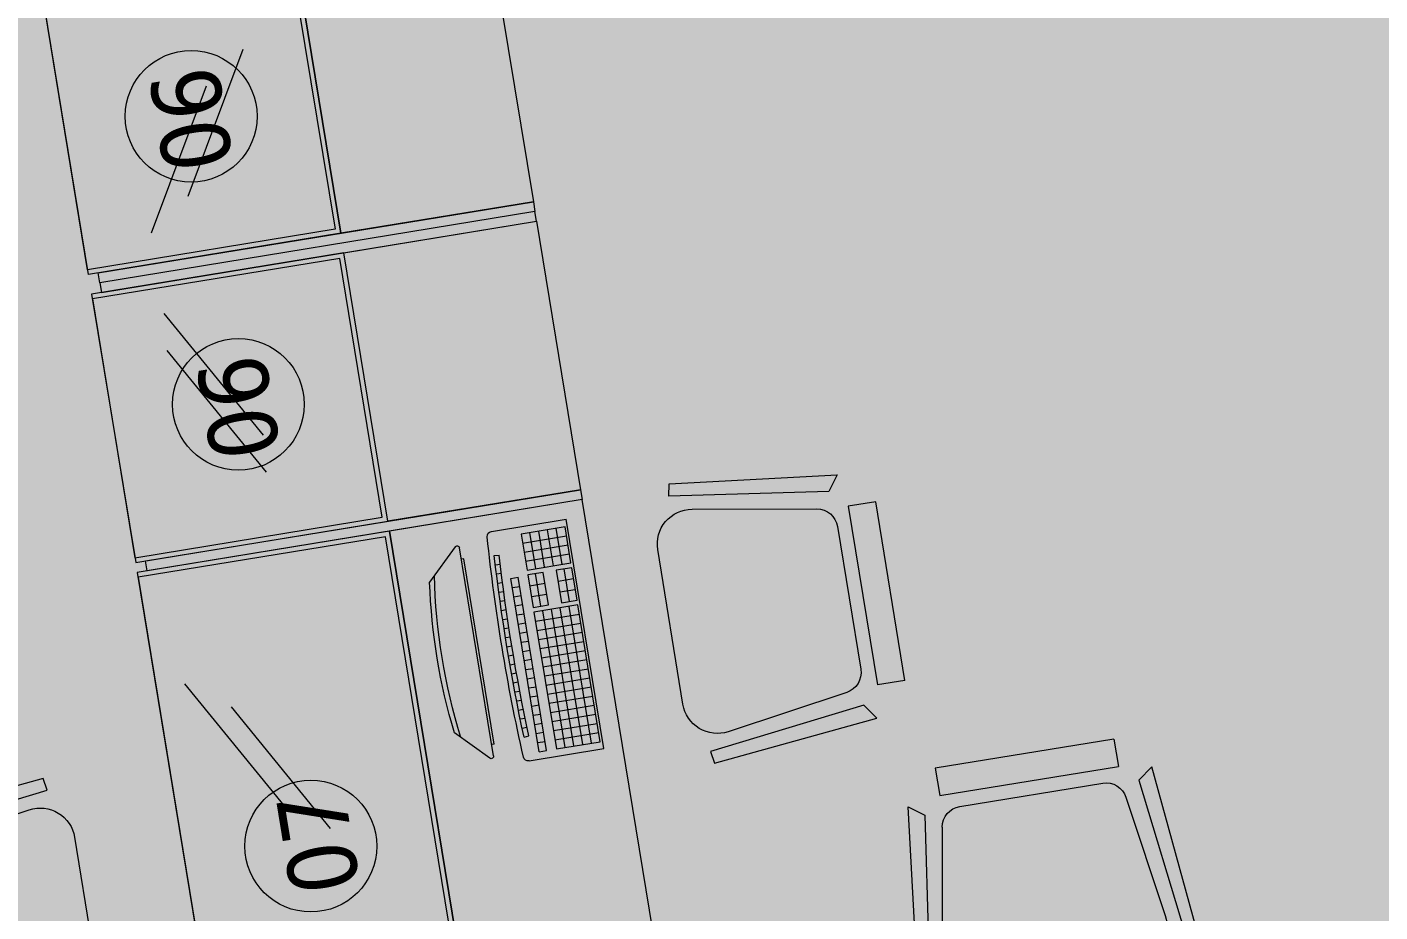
# Model space of a CAD drawing. Header units: metres. Extents: x 2 to 659295185, y -28 to 1124222152.
# Drawn here: x 655575.611 to 655578.344, y 1126597.731 to 1126599.52 of the extents above; entities that cross this region are included whole.
import ezdxf

# ---------------------------------------------------------------- set-up
doc = ezdxf.new("R2010")
doc.units = ezdxf.units.M
doc.header["$MEASUREMENT"] = 0
doc.linetypes.add('DASHDOT', pattern=[1, 0.5, -0.25, 0, -0.25])
doc.layers.get('0').update_dxf_attribs({"linetype": 'CONTINUOUS'})
for name, color, linetype, lineweight in [('LC-CODIGOS', 12, 'CONTINUOUS', 0), ('LC-EQUIPOS', 12, 'CONTINUOUS', 13), ('LC-MUEBLE MADERA', 12, 'CONTINUOUS', 9), ('LOCALES ASIGNADOS', 41, 'DASHDOT', 0)]:
    doc.layers.add(name, color=color, linetype=linetype, lineweight=lineweight)
doc.styles.get("Standard").update_dxf_attribs({"font": 'tahoma.ttf'})

# ---------------------------------------------------------------- blocks, each defined once
blk = doc.blocks.new('AA18B')
for p, q in [((-0.181, 0.5061), (-0.7336, 0.4174)), ((-1, 0.4063), (-0.875, 0.4063)), ((-1, -0.4062), (-1, 0.4063)), ((-0.875, 0.4063), (-0.875, -0.4062)), ((-0.8125, 0.3249), (-0.8125, -0.3249)), ((0, -0.3518), (0, 0.3518)), ((-1, -0.4062), (-0.875, -0.4062)), ((-0.7336, -0.4174), (-0.181, -0.5061))]:
    blk.add_line(p, q)
for centre, radius, start, end in [((-0.1562, 0.3518), 0.1562, 0, 99.11023), ((-0.7188, 0.3249), 0.0938, 99.11023, 180), ((-0.7188, -0.3249), 0.0938, 180, 260.88977), ((-0.1562, -0.3518), 0.1562, 260.88977, 0)]:
    blk.add_arc(centre, radius, start, end)
blk = doc.blocks.new('SILLAS ESCRITORIO')
for p, q in [((-0.0516, -0.3273), (-0.0152, 0.011)), ((-0.0152, 0.011), (0.0152, -0.011)), ((0.4836, 0.011), (0.4532, -0.011)), ((0.52, -0.3273), (0.4836, 0.011)), ((0.0152, -0.011), (-0.0273, -0.3317)), ((0.4532, -0.011), (0.4957, -0.3317)), ((-0.0273, -0.3317), (-0.0516, -0.3273)), ((0.4957, -0.3317), (0.52, -0.3273))]:
    blk.add_line(p, q)
at = {"extrusion": (0, 0, -1), "xscale": 0.4502390087509414, "yscale": 0.4502390087509414, "zscale": -0.4502390083395472, "rotation": 270}
blk.add_blockref('AA18B', (-0.2342, -0.3712), dxfattribs=at)
blk = doc.blocks.new('pantalla y teclado')
at = {"layer": 'LC-EQUIPOS'}
for p, q in [((-0.2165, -0.0719), (-0.1543, -0.0097)), ((0.2165, -0.0719), (0.1543, -0.0097)), ((0.2129, -0.0804), (-0.2129, -0.0804)), ((-0.1897, -0.0854), (-0.1897, -0.0804)), ((0.1897, -0.0854), (0.1897, -0.0804)), ((0.1897, -0.0854), (-0.1897, -0.0854)), ((-0.1861, -0.1473), (-0.1857, -0.1573)), ((-0.1676, -0.1464), (-0.1671, -0.1564)), ((-0.149, -0.1457), (-0.1486, -0.1556)), ((-0.1304, -0.145), (-0.1301, -0.155)), ((-0.1119, -0.1444), (-0.1116, -0.1544)), ((-0.0933, -0.1439), (-0.0931, -0.1539)), ((-0.0747, -0.1435), (-0.0745, -0.1535)), ((-0.0561, -0.1432), (-0.056, -0.1532)), ((-0.0376, -0.1429), (-0.0375, -0.1529)), ((-0.019, -0.1428), (-0.0189, -0.1528)), ((-0.0004, -0.1428), (-0.0004, -0.1528)), ((0.0182, -0.1428), (0.0181, -0.1528)), ((0.0368, -0.1429), (0.0367, -0.1529)), ((0.0554, -0.1432), (0.0552, -0.1532)), ((0.0739, -0.1435), (0.0737, -0.1535)), ((0.0925, -0.1439), (0.0923, -0.1539)), ((0.1111, -0.1444), (0.1108, -0.1544)), ((0.1297, -0.145), (0.1293, -0.155)), ((0.1482, -0.1457), (0.1479, -0.1556)), ((0.1668, -0.1464), (0.1664, -0.1564)), ((0.1854, -0.1473), (0.1849, -0.1573)), ((0.2196, -0.1728), (-0.1351, -0.1728)), ((-0.1351, -0.1728), (-0.1351, -0.1878)), ((0.2196, -0.1878), (-0.1351, -0.1878)), ((-0.1164, -0.1728), (-0.1164, -0.1878)), ((-0.0977, -0.1728), (-0.0977, -0.1878)), ((-0.0791, -0.1728), (-0.0791, -0.1878)), ((-0.0604, -0.1728), (-0.0604, -0.1878)), ((-0.0417, -0.1728), (-0.0417, -0.1878)), ((-0.0231, -0.1728), (-0.0231, -0.1878)), ((-0.0044, -0.1728), (-0.0044, -0.1878)), ((0.0143, -0.1728), (0.0143, -0.1878)), ((0.0329, -0.1728), (0.0329, -0.1878)), ((0.0516, -0.1728), (0.0516, -0.1878)), ((0.0703, -0.1728), (0.0703, -0.1878)), ((0.0889, -0.1728), (0.0889, -0.1878)), ((0.1076, -0.1728), (0.1076, -0.1878)), ((0.1263, -0.1728), (0.1263, -0.1878)), ((0.1449, -0.1728), (0.1449, -0.1878)), ((0.1636, -0.1728), (0.1636, -0.1878)), ((0.1823, -0.1728), (0.1823, -0.1878)), ((0.2009, -0.1728), (0.2009, -0.1878)), ((0.2196, -0.1728), (0.2196, -0.1878)), ((-0.2204, -0.2078), (-0.1465, -0.2078)), ((-0.2204, -0.2978), (-0.2204, -0.2078)), ((-0.2019, -0.2078), (-0.2019, -0.2978)), ((-0.1834, -0.2078), (-0.1834, -0.2978)), ((-0.165, -0.2078), (-0.165, -0.2978)), ((-0.1465, -0.2078), (-0.1465, -0.2978)), ((-0.1368, -0.2078), (-0.0701, -0.2078)), ((-0.1368, -0.2395), (-0.1368, -0.2078)), ((-0.1146, -0.2078), (-0.1146, -0.2395)), ((-0.0923, -0.2078), (-0.0923, -0.2395)), ((-0.0701, -0.2078), (-0.0701, -0.2395)), ((-0.0604, -0.2078), (0.2196, -0.2078)), ((-0.0604, -0.2978), (-0.0604, -0.2078)), ((-0.0417, -0.2078), (-0.0417, -0.2978)), ((-0.0231, -0.2078), (-0.0231, -0.2978)), ((-0.0044, -0.2078), (-0.0044, -0.2978)), ((0.0143, -0.2078), (0.0143, -0.2978)), ((0.0329, -0.2078), (0.0329, -0.2978)), ((0.0516, -0.2078), (0.0516, -0.2978)), ((0.0703, -0.2078), (0.0703, -0.2978)), ((0.0889, -0.2078), (0.0889, -0.2978)), ((0.1076, -0.2078), (0.1076, -0.2978)), ((0.1263, -0.2078), (0.1263, -0.2978)), ((0.1449, -0.2078), (0.1449, -0.2978)), ((0.1636, -0.2078), (0.1636, -0.2978)), ((0.1823, -0.2078), (0.1823, -0.2978)), ((0.2009, -0.2078), (0.2009, -0.2978)), ((0.2196, -0.2078), (0.2196, -0.2978)), ((-0.1465, -0.2258), (-0.2204, -0.2258)), ((-0.1465, -0.2438), (-0.2204, -0.2438)), ((-0.0701, -0.2236), (-0.1368, -0.2236)), ((-0.0701, -0.2395), (-0.1368, -0.2395)), ((0.2196, -0.2258), (-0.0604, -0.2258)), ((0.2196, -0.2438), (-0.0604, -0.2438)), ((-0.1465, -0.2618), (-0.2204, -0.2618)), ((-0.1368, -0.266), (-0.0701, -0.266)), ((-0.1368, -0.2978), (-0.1368, -0.266)), ((-0.1146, -0.266), (-0.1146, -0.2978)), ((-0.0923, -0.266), (-0.0923, -0.2978)), ((-0.0701, -0.266), (-0.0701, -0.2978)), ((0.2196, -0.2618), (-0.0604, -0.2618)), ((-0.1465, -0.2798), (-0.2204, -0.2798)), ((-0.1465, -0.2978), (-0.2204, -0.2978)), ((-0.0701, -0.2819), (-0.1368, -0.2819)), ((-0.0701, -0.2978), (-0.1368, -0.2978)), ((0.2196, -0.2798), (-0.0604, -0.2798)), ((0.2196, -0.2978), (-0.0604, -0.2978)), ((0.2346, -0.3028), (-0.2354, -0.3028))]:
    blk.add_line(p, q, dxfattribs=at)
for points in [[(-0.2354, -0.1494), (-0.2354, -0.3028)], [(0.2346, -0.1494), (0.2346, -0.3028)]]:
    blk.add_lwpolyline(points, dxfattribs=at)
for centre, radius, start, end in [((0, -1.2282), 1.2282, 82.7836, 97.2164), ((0, -1.2382), 1.2282, 82.2419, 97.7581), ((-0.2129, -0.0754), 0.005, 135, 270), ((0.2129, -0.0754), 0.005, 270, 45), ((-0.0004, -3.9417), 3.809, 86.6046, 93.3954), ((-0.2254, -0.1494), 0.01, 93.3954, 180), ((-0.0004, -3.9517), 3.809, 87.2046, 92.7954), ((-0.0004, -3.9617), 3.809, 87.2119, 92.7881), ((0.2246, -0.1494), 0.01, 0, 86.6046)]:
    blk.add_arc(centre, radius, start, end, dxfattribs=at)
blk = doc.blocks.new('mueble de equip')
for p, q in [((158.9443, 51.5241), (159.2195, 51.3661)), ((159.0053, 51.439), (159.2805, 51.2809)), ((159.72, 51.439), (159.4448, 51.2809)), ((160.5266, 51.4442), (160.2514, 51.2862)), ((159.52, 51.274), (159.7951, 51.432)), ((160.4656, 51.3591), (160.1905, 51.2011))]:
    blk.add_line(p, q)
for points in [[(159.3426, 51.659), (158.7926, 51.659), (158.7926, 52.0533), (159.3426, 52.0533)], [(159.3426, 51.1625), (159.3426, 52.0533), (159.3626, 52.0533), (159.3626, 51.1625)], [(159.3826, 51.1625), (159.3826, 52.0533), (159.3626, 52.0533), (159.3626, 51.1625)], [(159.9326, 51.659), (159.3826, 51.659), (159.3826, 52.0533), (159.9326, 52.0533)], [(159.9326, 51.1625), (159.9326, 52.0533), (159.9526, 52.0533), (159.9526, 51.1625)], [(161.1726, 52.0533), (159.9526, 52.0533), (159.9526, 51.659), (161.1726, 51.659)], [(159.3426, 51.1425), (158.7926, 51.1425), (158.7926, 51.659), (159.3426, 51.659)], [(159.3826, 51.1425), (159.9326, 51.1425), (159.9326, 51.659), (159.3826, 51.659)], [(161.1726, 51.659), (159.9526, 51.659), (159.9526, 51.1425), (161.1726, 51.1425)], [(159.3326, 51.1425), (158.8026, 51.1425), (158.8026, 51.649), (159.3326, 51.649)], [(159.3926, 51.1425), (159.9226, 51.1425), (159.9226, 51.649), (159.3926, 51.649)], [(161.1626, 51.649), (159.9626, 51.649), (159.9626, 51.1425), (161.1626, 51.1425)]]:
    blk.add_lwpolyline(points, close=True)
at = {"layer": 'LC-CODIGOS'}
for centre in [(159.0605, 51.399), (159.6505, 51.399), (159.6505, 51.399), (160.5555, 51.399)]:
    blk.add_circle(centre, 0.1331, dxfattribs=at)
for p, rotation in [((160.683, 52.6179), 89.94733824146327), ((160.0019, 52.5588), 359.9473382414632), ((160.8528, 50.5594), 179.9473382414632)]:
    blk.add_blockref('SILLAS ESCRITORIO', p, dxfattribs=dict(rotation=rotation))
at = {"layer": 'LC-EQUIPOS', "xscale": -1, "rotation": 180.0000000001432}
blk.add_blockref('pantalla y teclado', (160.2221, 51.7124), dxfattribs=at)
at = {"layer": 'LC-CODIGOS', "char_height": 0.13925, "width": 0.016231, "attachment_point": 1, "rotation": 180}
for s, insert in [('06', (159.1717, 51.3281)), ('06', (159.7617, 51.3281)), ('07', (160.6543, 51.3446))]:
    blk.add_mtext(s, dxfattribs=dict(at, insert=insert))

msp = doc.modelspace()

# ---------------------------------------------------------------- hatches: boundary and pattern name
at = {"layer": 'LOCALES ASIGNADOS'}
msp.add_hatch(color=256, dxfattribs=at).paths.add_polyline_path([(655573.6331, 1126634.5074), (655553.8917, 1126631.272), (655555.8356, 1126619.4144), (655554.4093, 1126619.1806), (655558.2966, 1126595.4672), (655554.0154, 1126594.7654), (655555.9762, 1126582.7407), (655581.4343, 1126586.9137)])

# ---------------------------------------------------------------- block references
at = {"layer": 'LC-MUEBLE MADERA', "rotation": 279.3085903218055}
msp.add_blockref('mueble de equip', (655499.4917, 1126747.9918), dxfattribs=at)

doc.saveas('drawing.dxf')
